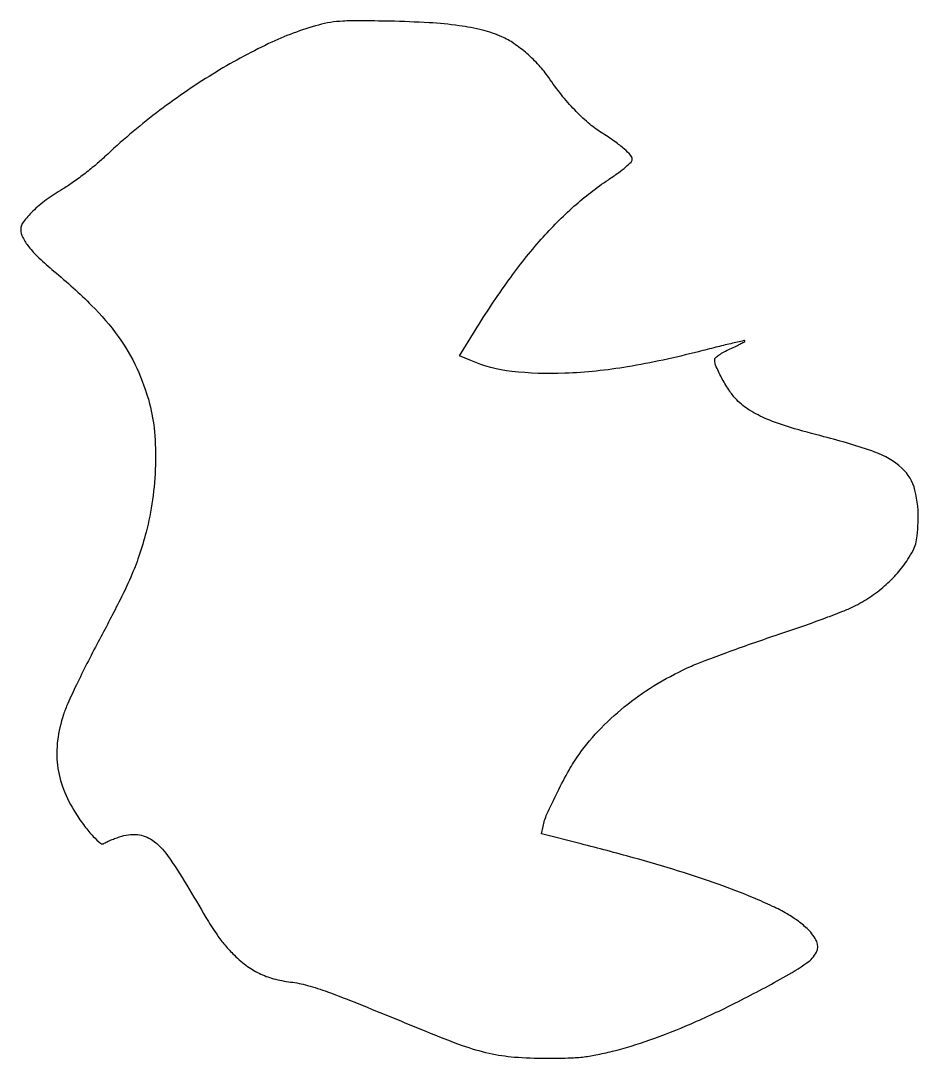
# Model space of a CAD drawing. Extents: x 0 to 348, y 1 to 403.
import ezdxf

# ---------------------------------------------------------------- set-up
doc = ezdxf.new("R2010")
doc.units = 0

msp = doc.modelspace()

# ---------------------------------------------------------------- linework, layer by layer
msp.add_lwpolyline([(115.444589, 401.10947, 0.045084), (96.086594, 393.914749, 0.026624), (74.420874, 382.10154, 0.025255), (52.553217, 367.047072, 0.025877), (32.5, 349.97871, -0.015676), (28.830059, 346.723674, -0.010175), (24.398097, 343.184533, -0.010233), (19.925426, 339.902563, -0.019081), (16.153095, 337.461038, 0.024341), (9.85142, 333.287822, 0.033372), (4.65268, 328.906124, 0.036297), (1.009892, 324.845353, 0.166162), (0, 321.890377, 0.11929), (0.747128, 318.803389, 0.049252), (3.09487, 315.167386, 0.035806), (7.033248, 310.883039, 0.015339), (12.854997, 305.723265, -0.021779), (27.449359, 292.449001, -0.041153), (37.774824, 280.360952, -0.047723), (44.96377, 268.071295, -0.043748), (49.941948, 254.282722, -0.044132), (51.815642, 243.421201, -0.027521), (52.172263, 230.500125, -0.026723), (51.081288, 217.038543, -0.031468), (48.575841, 204.499517, -0.016084), (45.788454, 195.236438, -0.02173), (42.642665, 187.075378, -0.015335), (38.030972, 177.330952, -0.004017), (30.035229, 162, 0.005185), (25.673288, 153.588604, 0.005531), (21.581745, 145.266957, 0.005273), (18.219036, 138.037202, 0.025541), (16.566611, 133.823683, 0.049737), (14.279976, 123.753194, 0.061295), (14.266047, 114.129175, 0.061481), (16.583624, 104.8121, 0.050476), (21.207734, 95.651597, 0.017559), (24.760254, 90.497148, 0.030147), (28.116022, 86.503652, 0.031906), (30.944998, 83.879317, 0.354896), (32.379721, 83.876391, -0.060051), (33.089012, 84.321141, -0.009524), (34.590554, 84.993591, -0.010442), (36.40038, 85.718824, -0.008966), (38.332803, 86.407424, -0.101718), (45.189288, 87.245594, -0.136777), (51.031599, 85.093337, -0.082874), (56.911037, 79.157144, -0.020596), (64.362979, 67.633765, 0.001993), (71.774398, 55.180501, 0.01276), (75.712677, 48.986472, 0.024068), (78.774323, 44.874236, 0.024124), (82.214734, 41.078624, 0.033684), (87.30317, 36.625919, 0.04893), (92.374511, 33.49048, 0.048988), (97.953782, 31.402755, 0.03387), (104.574981, 30.112524, -0.035995), (111.146594, 28.802969, -0.020264), (118.898507, 26.326833, -0.009295), (131.066806, 21.631103, -0.001188), (157, 10.993658, 0.011718), (171.123932, 5.54479, 0.030997), (181.520744, 2.523741, 0.035429), (191.382318, 1.033461, 0.019874), (203.5, 0.555611, 0.006207), (212.074421, 0.664874, 0.019976), (217.767428, 1.036021, 0.023594), (222.894384, 1.822562, 0.011661), (229.320753, 3.278031, 0.023914), (243.805823, 7.661651, 0.016379), (259.798141, 13.946383, 0.014825), (277.086022, 22.0187, 0.011352), (295.5, 31.821552, 0.021098), (304.688948, 37.5072, 0.12404), (308.430839, 41.707892, 0.233074), (308.523524, 45.753377, 0.091576), (305.205354, 50.423856, 0.033128), (301.407496, 53.650189, 0.028041), (297.005484, 56.546301, 0.02243), (291.442835, 59.449305, 0.010465), (284, 62.730407, 0.013159), (270.357631, 67.989841, 0.009581), (254.936159, 73.142921, 0.008465), (237.364143, 78.317699, 0.005732), (217.178655, 83.64428), (201.85731, 87.5), (202.431874, 90.391094, -0.056538), (203.967038, 95.197891, -0.010172), (207.996442, 103.703135, -0.011626), (212.538805, 112.301309, -0.028302), (216.381593, 118.351518, -0.037432), (224.945417, 128.575125, -0.0333), (235.260902, 137.845935, -0.032304), (247.049326, 145.927293, -0.030453), (260.009738, 152.600292, -0.012648), (265.328777, 154.782333, -0.003557), (273.736098, 157.917039, -0.003584), (283.294025, 161.326084, -0.003771), (292.739207, 164.539103, 0.004196), (301.98877, 167.694352, 0.004516), (310.959598, 170.930081, 0.004277), (318.609199, 173.842264, 0.021423), (322.804105, 175.69124, 0.031758), (329.104363, 179.310941, 0.032618), (334.836426, 183.670202, 0.033457), (339.815163, 188.618111, 0.037897), (343.867201, 193.994402, 0.02054), (345.860199, 197.403524, 0.054526), (346.902799, 200.021393, 0.044917), (347.460445, 203.080849, 0.010529), (347.822264, 208.281506, 0.073287), (346.588103, 220.846479, 0.148011), (341.537716, 229.308061, 0.100234), (331.076396, 235.564667, 0.023214), (311.338129, 241.514607, -0.010597), (298.311822, 245.085434, -0.02762), (289.168131, 248.360791, -0.038379), (282.529504, 251.782538, -0.061543), (277.562962, 255.76249, -0.044987), (274.799321, 259.163405, -0.022753), (271.925447, 263.882789, -0.020378), (269.599615, 268.568621, -0.105382), (269, 271.381998, -0.212362), (269.339063, 272.144309, -0.030962), (270.698143, 273.225209, -0.029238), (272.623703, 274.409801, -0.017808), (275.020778, 275.589812, 0.006951), (277.303507, 276.652609, 0.012061), (279.164355, 277.606672, 0.006155), (280.64171, 278.433413, 0.493487), (280.671862, 278.661471, 0.258355), (280.324048, 278.76139, 0.000665), (275.226932, 277.582774, 0.003774), (269.447514, 276.192219, 0.002314), (262.655077, 274.470166, -0.021362), (235.219914, 268.616694, -0.03206), (210.876636, 266.090844, -0.037615), (190.308406, 266.829628, -0.073598), (174.490035, 271.004272), (170.024394, 272.918469), (176.105128, 282.709234, -0.016351), (189.162612, 302.275811, -0.025652), (201.756466, 318.092049, -0.029295), (214.439574, 330.853409, -0.035771), (227.75, 341.149382, 0.009664), (231.670955, 343.867726, 0.020598), (234.569018, 346.148307, 0.020902), (236.564673, 348.006369, 0.197325), (237, 349.066491, 0.184831), (236.384431, 350.674827, 0.031493), (234.003224, 353.015236, 0.025536), (230.301126, 355.904682, 0.010435), (225, 359.460215, -0.035353), (219.934312, 363.236611, -0.024026), (214.716278, 368.189403, -0.022218), (209.548967, 374.092885, -0.01898), (204.632968, 380.742452, 0.035903), (200.878663, 385.476982, 0.028161), (196.183254, 390.050776, 0.028729), (191.163347, 393.934929, 0.046207), (186.441704, 396.5682, 0.043575), (179.037708, 399.098403, 0.026075), (169.898682, 400.856571, 0.020082), (158.270357, 401.997007, 0.009136), (143, 402.597939, 0.003047), (131.285707, 402.773299, 0.015711), (124.801672, 402.627094, 0.02683), (120.103754, 402.119584, 0.026126)], format="xyb", close=True)

doc.saveas('drawing.dxf')
